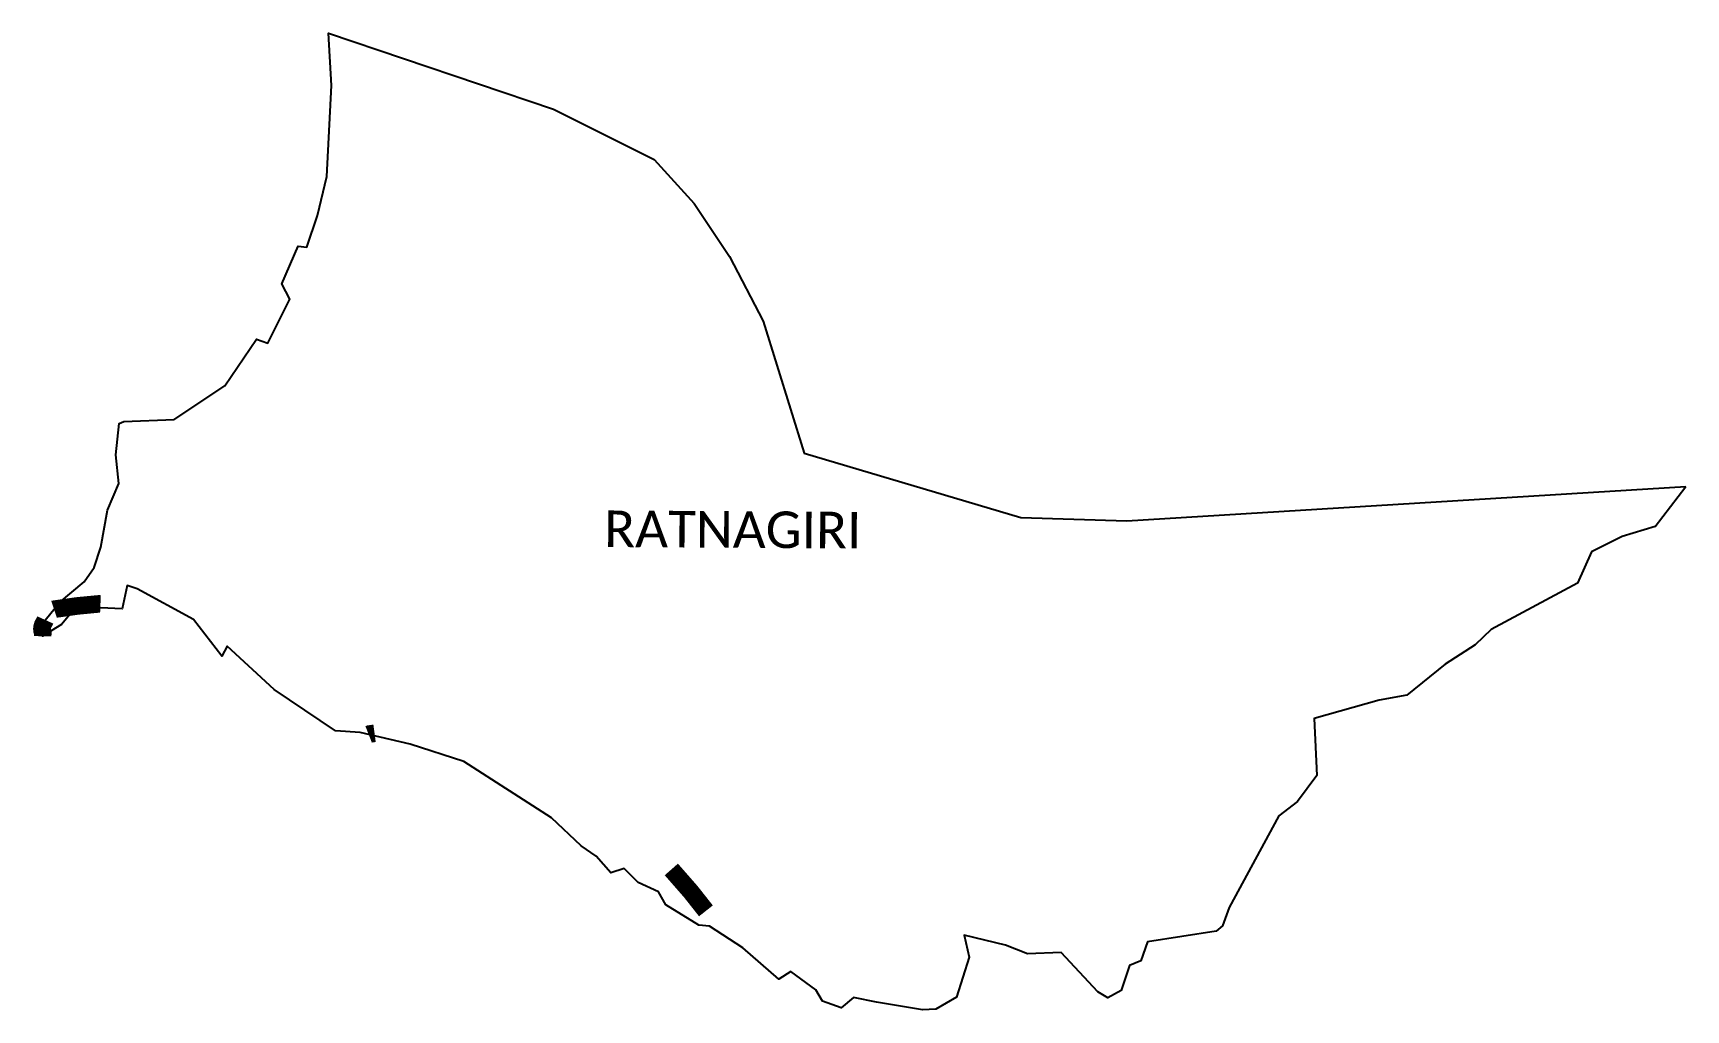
# Model space of a CAD drawing. Header units: metres. Extents: x 316569 to 321268, y 1878408 to 1881184.
import ezdxf

# ---------------------------------------------------------------- set-up
doc = ezdxf.new("R2010")
doc.units = ezdxf.units.M
for name, color, linetype in [('ARTIFICIALLY PROTECTED', 10, 'Continuous'), ('village', 3, 'Continuous'), ('VILLAGE NAME', 250, 'Continuous')]:
    doc.layers.add(name, color=color, linetype=linetype)
doc.styles.get("Standard").update_dxf_attribs({"font": 'simplex.shx'})

msp = doc.modelspace()

# ---------------------------------------------------------------- linework, layer by layer
at = {"layer": 'ARTIFICIALLY PROTECTED', "const_width": 50, "flags": 128}
for points in [[(316628.7, 1879546.9), (316629, 1879547), (316641.4, 1879548.7), (316694.7, 1879556.3), (316755.5, 1879562.1), (316760.6, 1879561.9)], [(316596.2, 1879470.1), (316596.3, 1879474.2), (316596.9, 1879480.5), (316594.8, 1879485.5), (316594.6, 1879487.3), (316594.2, 1879491.1), (316595, 1879497.4), (316596.6, 1879502.7), (316601.8, 1879512), (316603.8, 1879516.4)], [(317523, 1879191.3), (317525.8, 1879192.4), (317539.9, 1879194.3)], [(318383.6, 1878807.4), (318438.3, 1878745), (318482, 1878689.7)]]:
    msp.add_lwpolyline(points, dxfattribs=at)
at = {"layer": 'village', "color": 3, "flags": 128}
msp.add_lwpolyline([(321180.5, 1879782.2), (321268.2, 1879896)], dxfattribs=at)
at = {"layer": 'village', "color": 3}
msp.add_polyline3d([(321180.5, 1879782.2, 0), (321086.9, 1879754, 0), (321000.1, 1879710.1, 0), (320959.6, 1879620.7, 0), (320714, 1879489.4, 0), (320668.9, 1879445.9, 0), (320584.1, 1879390.5, 0), (320474.6, 1879302.3, 0), (320395.8, 1879288.4, 0), (320211.7, 1879236.2, 0), (320218.7, 1879074.5, 0), (320163.8, 1879000.3, 0), (320110.9, 1878959.8, 0), (319969.2, 1878699.7, 0), (319950.4, 1878646.7, 0), (319932.7, 1878632.2, 0), (319737.2, 1878601.4, 0), (319718.7, 1878547.7, 0), (319686.6, 1878534.7, 0), (319662.1, 1878463.3, 0), (319624.3, 1878442.3, 0), (319595.9, 1878459.4, 0), (319491.9, 1878571, 0), (319395.8, 1878567.7, 0), (319333.8, 1878592.5, 0), (319216.1, 1878620.6, 0), (319230.8, 1878558.2, 0), (319194.1, 1878444.1, 0), (319135.2, 1878410.6, 0), (319097.8, 1878408.2, 0), (318967.2, 1878429.9, 0), (318901.5, 1878443.5, 0), (318866.8, 1878414.3, 0), (318813.2, 1878433.2, 0), (318794.6, 1878465.7, 0), (318723.7, 1878517.1, 0), (318689.7, 1878495.3, 0), (318587.1, 1878585.1, 0), (318492.1, 1878645.8, 0), (318462.2, 1878648.6, 0), (318367.7, 1878706.4, 0), (318347.1, 1878743.5, 0), (318289.4, 1878770.4, 0), (318249.6, 1878810.1, 0), (318211.5, 1878798.1, 0), (318170.2, 1878845.5, 0), (318127.7, 1878874.1, 0), (318043.4, 1878954.1, 0), (317793.4, 1879113.9, 0), (317641.5, 1879163.7, 0), (317499.2, 1879196.8, 0), (317428.7, 1879201.6, 0), (317254.7, 1879318.6, 0), (317120.4, 1879442.1, 0), (317105.4, 1879413.2, 0), (317025.3, 1879517.8, 0), (316865, 1879604.6, 0), (316836.4, 1879614.6, 0), (316822.4, 1879548.1, 0), (316719.5, 1879553.1, 0), (316683.8, 1879544.7, 0), (316649.6, 1879503.9, 0), (316596.2, 1879470.1, 0), (316591, 1879500.8, 0), (316644.6, 1879566.3, 0), (316714.1, 1879624.4, 0), (316742.5, 1879665.2, 0), (316761.4, 1879723.3, 0), (316780.6, 1879828.1, 0), (316813.3, 1879904.3, 0), (316804.6, 1879985.9, 0), (316813.9, 1880074.8, 0), (316827.5, 1880080.9, 0), (316970.5, 1880086, 0), (317114.2, 1880181.8, 0), (317204, 1880314.3, 0), (317236.7, 1880303.3, 0), (317298.6, 1880428.2, 0), (317276.4, 1880472, 0), (317322.9, 1880578.9, 0), (317347, 1880576.4, 0), (317377.8, 1880665.9, 0), (317403.9, 1880776.8, 0), (317417.3, 1881035.6, 0), (317408.9, 1881184.4, 0), (318048.7, 1880968.1, 0), (318334.5, 1880825.1, 0), (318448.2, 1880700.4, 0), (318548.8, 1880549.1, 0), (318644.7, 1880366, 0), (318761, 1879990.7, 0), (319377.4, 1879808, 0), (319678.6, 1879798.2, 0), (321268.2, 1879896, 0)], dxfattribs=at)

# ---------------------------------------------------------------- texts
at = {"layer": 'VILLAGE NAME', "insert": (318192.9, 1879827.7), "char_height": 104.042, "attachment_point": 1, "rotation": 359.6762}
msp.add_mtext_dynamic_manual_height_columns('{\\fCalibri|b0|i0|c0|p34;RATNAGIRI}', width=108.17, gutter_width=520.2, heights=[0], dxfattribs=at)

doc.saveas('drawing.dxf')
